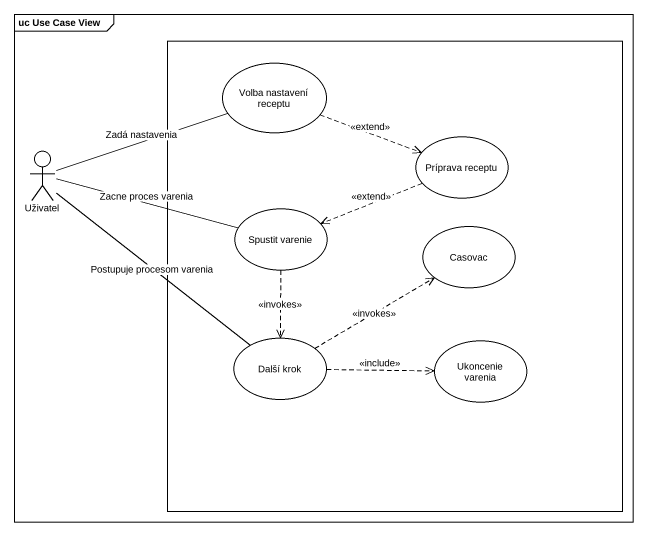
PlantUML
@startuml
mainframe uc Use Case View
rectangle " " as rectangle1 {
  usecase "Volba nastavení receptu" as Volba_nastavení_receptu
  usecase "Príprava receptu" as Príprava_receptu
  usecase "Spustit varenie" as Spustit_varenie
  usecase Casovac
  usecase "Další krok" as Další_krok
  usecase "Ukoncenie varenia" as Ukoncenie_varenia
}
actor Uživatel
Volba_nastavení_receptu .right.> Príprava_receptu : <<extend>>
Uživatel -right- Volba_nastavení_receptu : Zadá nastavenia
Uživatel -right- Spustit_varenie : Zacne proces varenia
Uživatel -- Další_krok : Postupuje procesom varenia
Príprava_receptu .left.> Spustit_varenie : <<extend>>
Spustit_varenie ..> Další_krok : <<invokes>>
Další_krok .right.> Casovac : <<invokes>>
Další_krok .right.> Ukoncenie_varenia : <<include>>
@enduml
